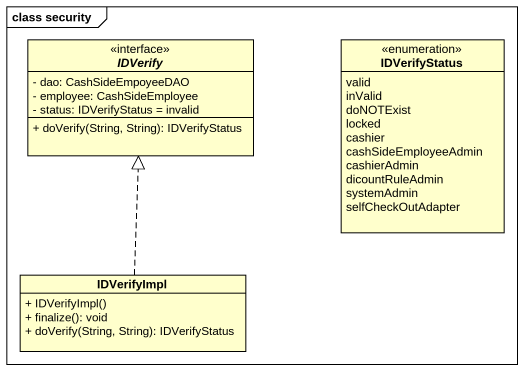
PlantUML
@startuml
mainframe class security
hide circle
hide empty members
skinparam classAttributeIconSize 0
interface IDVerify <<interface>> {
  - dao: CashSideEmpoyeeDAO
  - employee: CashSideEmployee
  - status: IDVerifyStatus = invalid
  + doVerify(String, String): IDVerifyStatus
}
enum IDVerifyStatus {
  valid
  inValid
  doNOTExist
  locked
  cashier
  cashSideEmployeeAdmin
  cashierAdmin
  dicountRuleAdmin
  systemAdmin
  selfCheckOutAdapter
}
class IDVerifyImpl {
  + IDVerifyImpl()
  + finalize(): void
  + doVerify(String, String): IDVerifyStatus
}
IDVerifyImpl .up.|> IDVerify
@enduml
